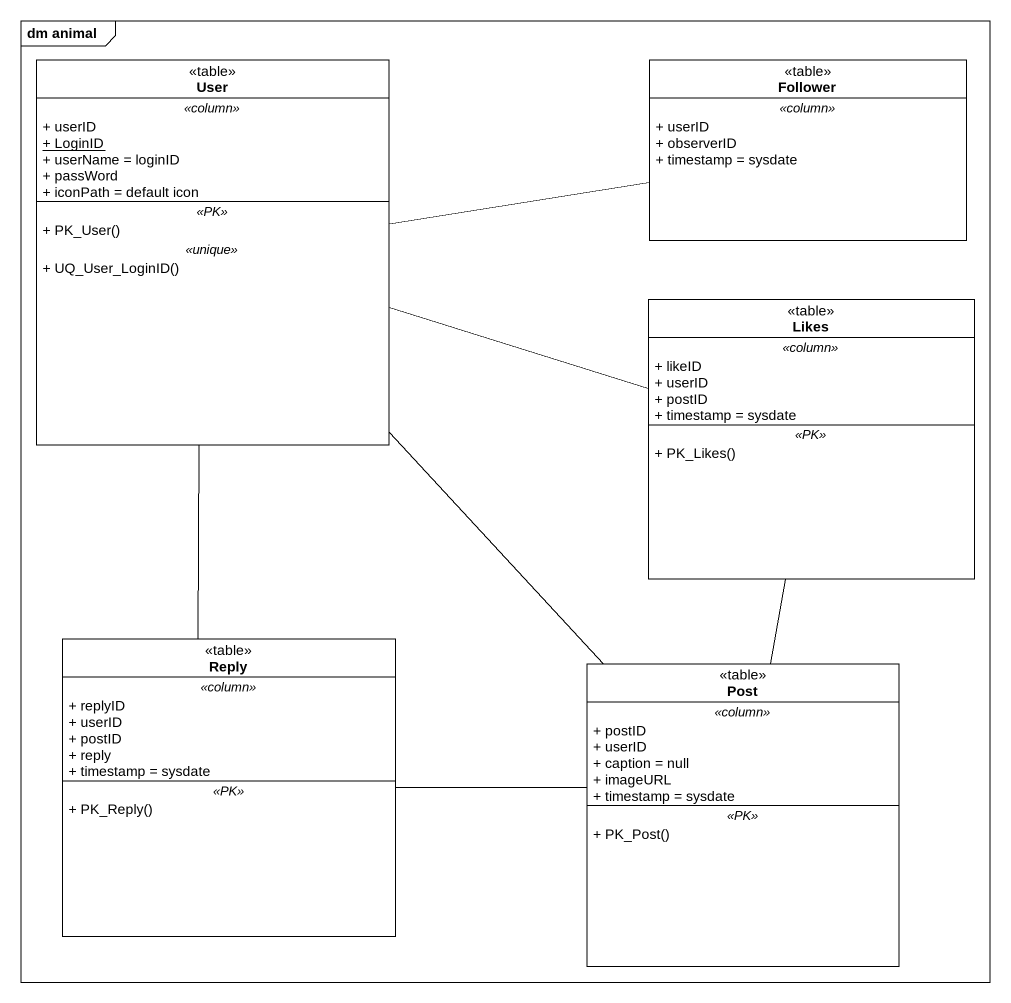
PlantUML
@startuml
mainframe dm animal
hide circle
hide empty members
skinparam classAttributeIconSize 0
class User <<table>> {
  .. <<column>> ..
  + userID
  {static} + LoginID
  + userName = loginID
  + passWord
  + iconPath = default icon
  .. <<PK>> ..
  + PK_User()
  .. <<unique>> ..
  + UQ_User_LoginID()
}
class Follower <<table>> {
  .. <<column>> ..
  + userID
  + observerID
  + timestamp = sysdate
}
class Likes <<table>> {
  .. <<column>> ..
  + likeID
  + userID
  + postID
  + timestamp = sysdate
  .. <<PK>> ..
  + PK_Likes()
}
class Reply <<table>> {
  .. <<column>> ..
  + replyID
  + userID
  + postID
  + reply
  + timestamp = sysdate
  .. <<PK>> ..
  + PK_Reply()
}
class Post <<table>> {
  .. <<column>> ..
  + postID
  + userID
  + caption = null
  + imageURL
  + timestamp = sysdate
  .. <<PK>> ..
  + PK_Post()
}
User -right- Likes
User -- Reply
User -- Post
Follower -left- User
Post -up- Likes
Post -left- Reply
@enduml
